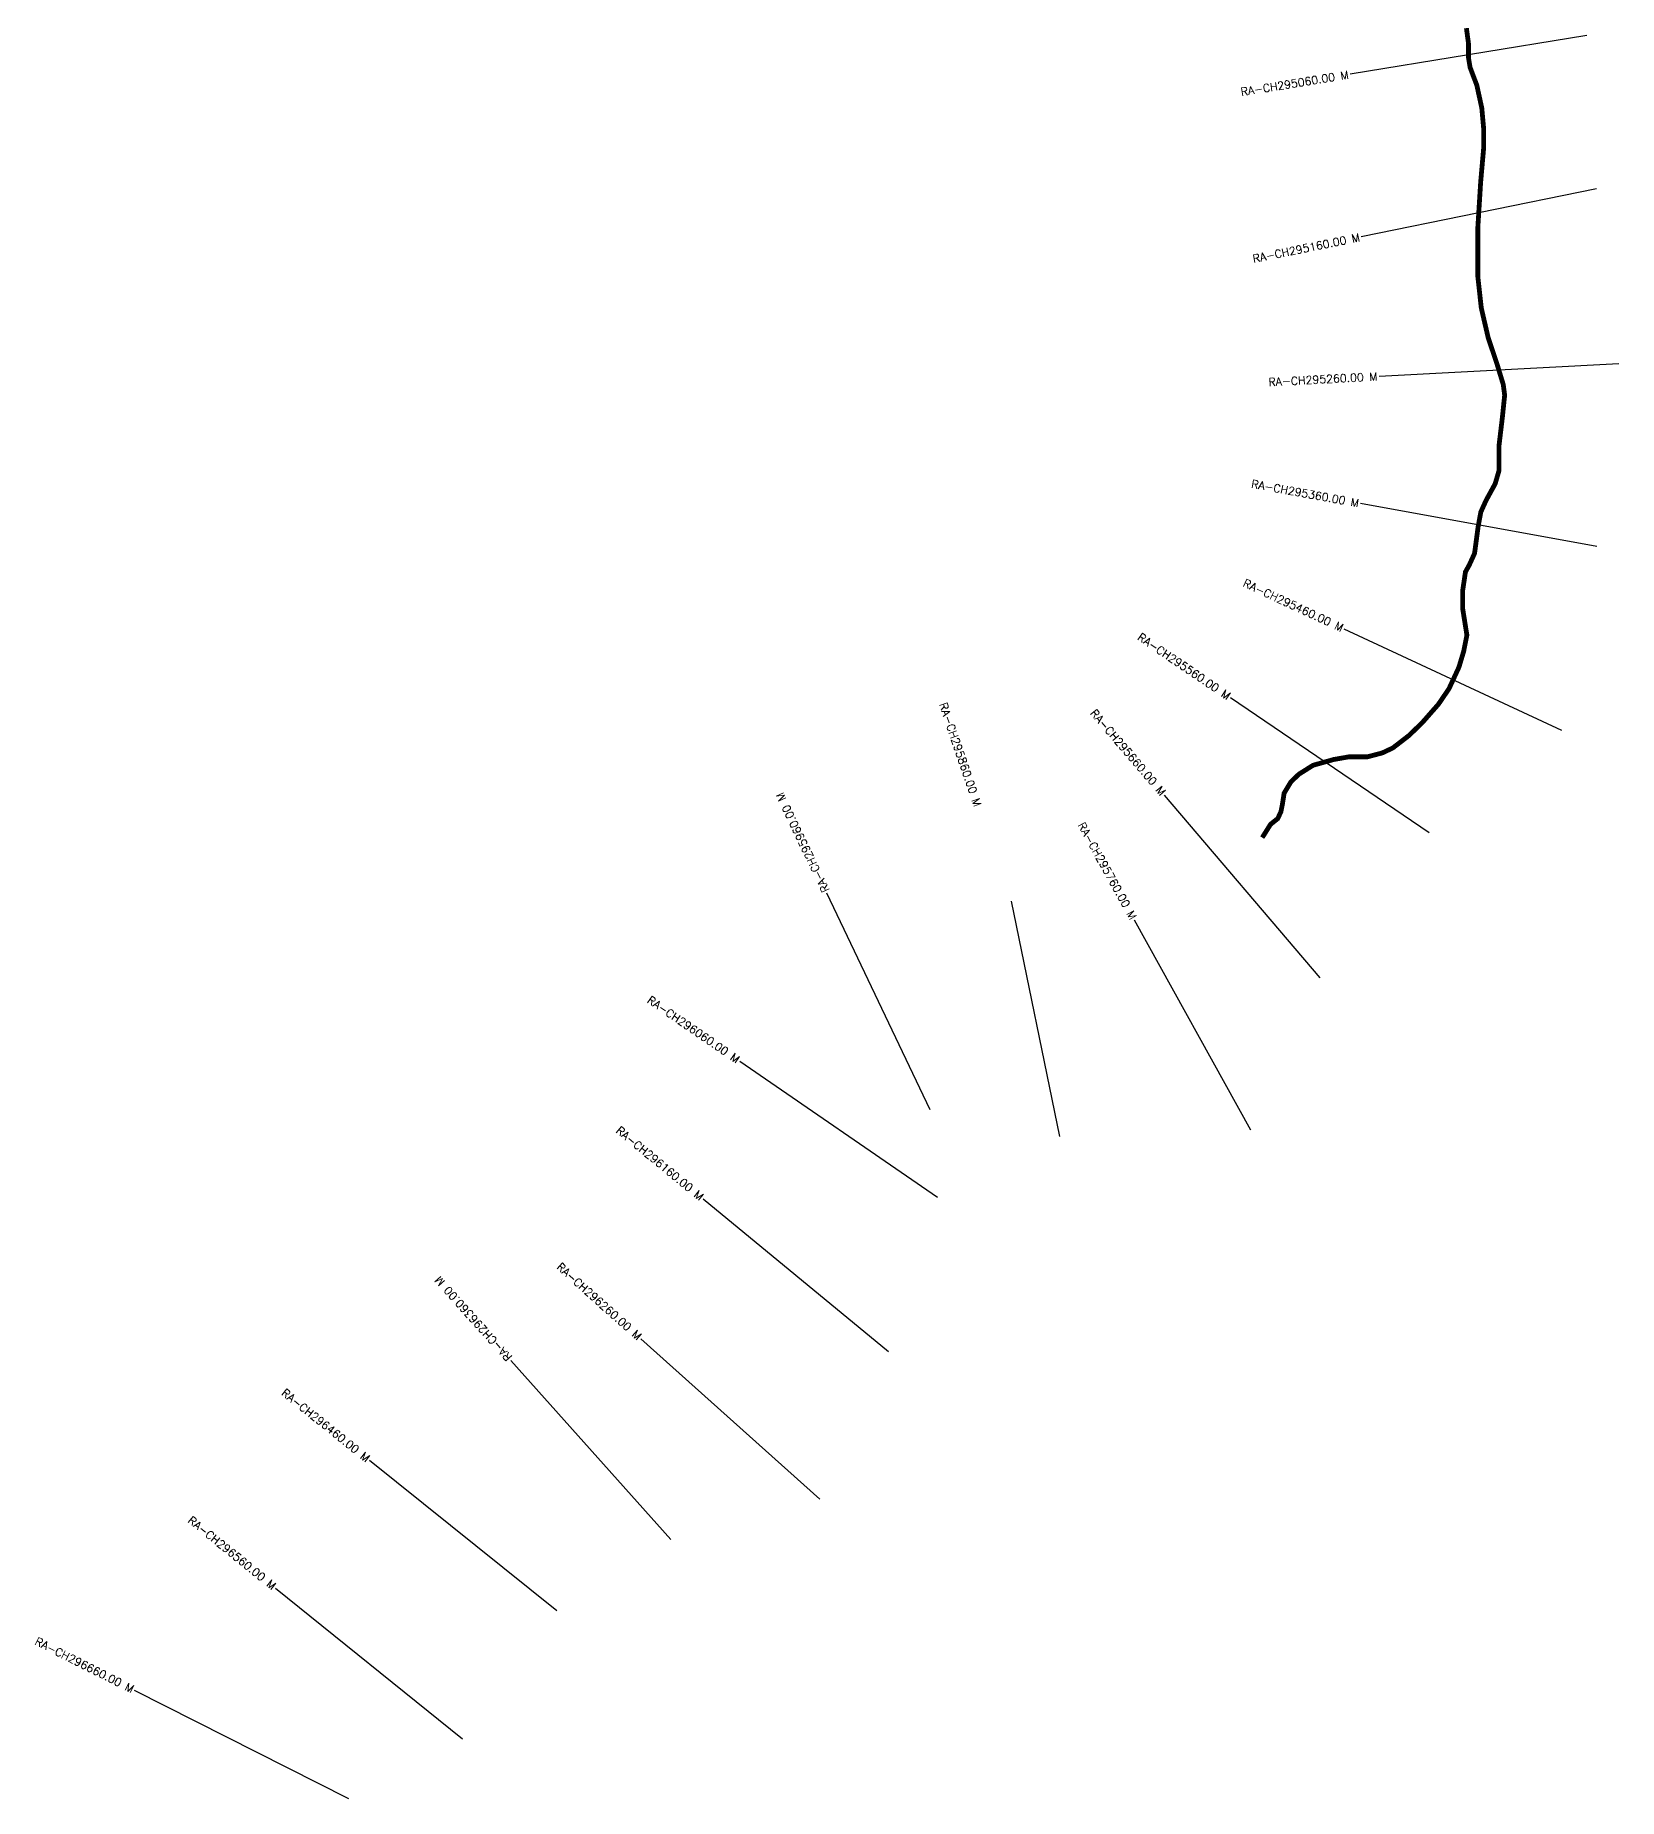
# Model space of a CAD drawing. Header units: metres. Extents: x 281119 to 288617, y 2015291 to 2018918.
# Drawn here: x 281502 to 282492, y 2016633 to 2017735 of the extents above; entities that cross this region are included whole.
import ezdxf
from ezdxf.enums import TextEntityAlignment as Align

# ---------------------------------------------------------------- set-up
doc = ezdxf.new("R2010")
doc.units = ezdxf.units.M
doc.header["$MEASUREMENT"] = 0
for name, color, linetype in [('CS', 134, 'Continuous'), ('CSMark', 6, 'Continuous'), ('NATURALLY PROTECTED', 3, 'Continuous')]:
    doc.layers.add(name, color=color, linetype=linetype)
doc.styles.get("Standard").update_dxf_attribs({"font": 'simplex.shx'})

msp = doc.modelspace()

# ---------------------------------------------------------------- linework, layer by layer
at = {"layer": 'CS'}
for p, q in [((282471.9, 2017734.7), (282323.9, 2017710.6)), ((282477.8, 2017639), (282330.8, 2017609)), ((282491.8, 2017529.6), (282342, 2017521.8)), ((282478, 2017415.6), (282330.4, 2017442.4)), ((282456.3, 2017300.7), (282320.3, 2017364)), ((282373.3, 2017236.7), (282249.2, 2017321)), ((282305.2, 2017146.1), (282207.9, 2017260.2)), ((282061.5, 2017063.6), (281997, 2017199)), ((282142.6, 2017047), (282112.4, 2017193.9)), ((282261.8, 2017050.9), (282189.2, 2017182.2)), ((282066.1, 2017008.9), (281942.5, 2017093.9)), ((282035.4, 2016912.4), (281919.6, 2017007.8)), ((281992.5, 2016820.4), (281880.8, 2016920.6)), ((281899.4, 2016795.3), (281799.4, 2016907.1)), ((281828.2, 2016750.6), (281711.2, 2016844.5)), ((281769.2, 2016670.4), (281652.5, 2016764.7)), ((281698.2, 2016633.3), (281564.4, 2016700.9))]:
    msp.add_line(p, q, dxfattribs=at)
at = {"layer": 'NATURALLY PROTECTED', "const_width": 3, "flags": 128}
msp.add_lwpolyline([(282396.6, 2017739.4), (282397.9, 2017729.7), (282397.9, 2017720.8), (282398.9, 2017714.8), (282403.1, 2017703.7), (282406.2, 2017689.5), (282407.4, 2017676.4), (282407.4, 2017664.7), (282405.5, 2017643.2), (282403.7, 2017614.3), (282403.7, 2017584.5), (282405.9, 2017564.5), (282410.2, 2017546), (282415.8, 2017529.3), (282419.6, 2017516.8), (282420.5, 2017510.1), (282419.1, 2017496.5), (282416.9, 2017478), (282416.9, 2017462.8), (282414.6, 2017454.8), (282408.9, 2017444.4), (282405.6, 2017437.1), (282403.9, 2017427.8), (282401.7, 2017411.3), (282398.4, 2017404), (282396, 2017399.7), (282394.2, 2017387.6), (282394.2, 2017377.1), (282396.9, 2017360.2), (282394.9, 2017350.1), (282391.9, 2017340.1), (282385.7, 2017326.7), (282379.1, 2017317), (282368.9, 2017305.4), (282360.6, 2017297.4), (282350.6, 2017289.7), (282344, 2017286.6), (282334.9, 2017284.2), (282323.4, 2017284.2), (282313.7, 2017282.5), (282300.8, 2017278.9), (282291.9, 2017273.3), (282286.9, 2017268.5), (282282.7, 2017261.5), (282281.6, 2017254.5), (282280.7, 2017249.9), (282278.7, 2017245.6), (282274.2, 2017242), (282269, 2017233.7)], dxfattribs=at)

# ---------------------------------------------------------------- texts
at = {"layer": 'CSMark'}
for s, rotation, p in [('RA-CH295060.00 M', 9.2738, (282322.9, 2017710.4)), ('RA-CH295160.00 M', 11.516, (282329.9, 2017608.8)), ('RA-CH295260.00 M', 2.9853, (282341, 2017521.8)), ('RA-CH295360.00 M', 349.689, (282329.4, 2017442.6)), ('RA-CH295460.00 M', 335.0451, (282319.4, 2017364.4)), ('RA-CH295560.00 M', 325.8113, (282248.4, 2017321.5)), ('RA-CH295660.00 M', 310.4466, (282207.3, 2017261)), ('RA-CH295760.00 M', 298.9248, (282188.7, 2017183.1)), ('RA-CH296060.00 M', 325.4684, (281941.7, 2017094.5)), ('RA-CH296160.00 M', 320.5082, (281918.9, 2017008.5)), ('RA-CH296260.00 M', 318.1307, (281880.1, 2016921.2)), ('RA-CH296460.00 M', 321.2539, (281710.4, 2016845.2)), ('RA-CH296560.00 M', 321.0365, (281651.8, 2016765.4)), ('RA-CH296660.00 M', 333.1948, (281563.5, 2016701.4))]:
    msp.add_text(s, height=5, rotation=rotation, dxfattribs=at).set_placement(p, align=Align.MIDDLE_RIGHT)
for s, rotation, p in [('RA-CH295860.00 M', 288.8224, (282069.4, 2017317.8)), ('RA-CH295960.00 M', 115.4904, (281996.5, 2017199.9)), ('RA-CH296360.00 M', 131.8145, (281798.7, 2016907.8))]:
    msp.add_text(s, height=5, rotation=rotation, dxfattribs=at).set_placement(p, align=Align.MIDDLE_LEFT)

doc.saveas('drawing.dxf')
